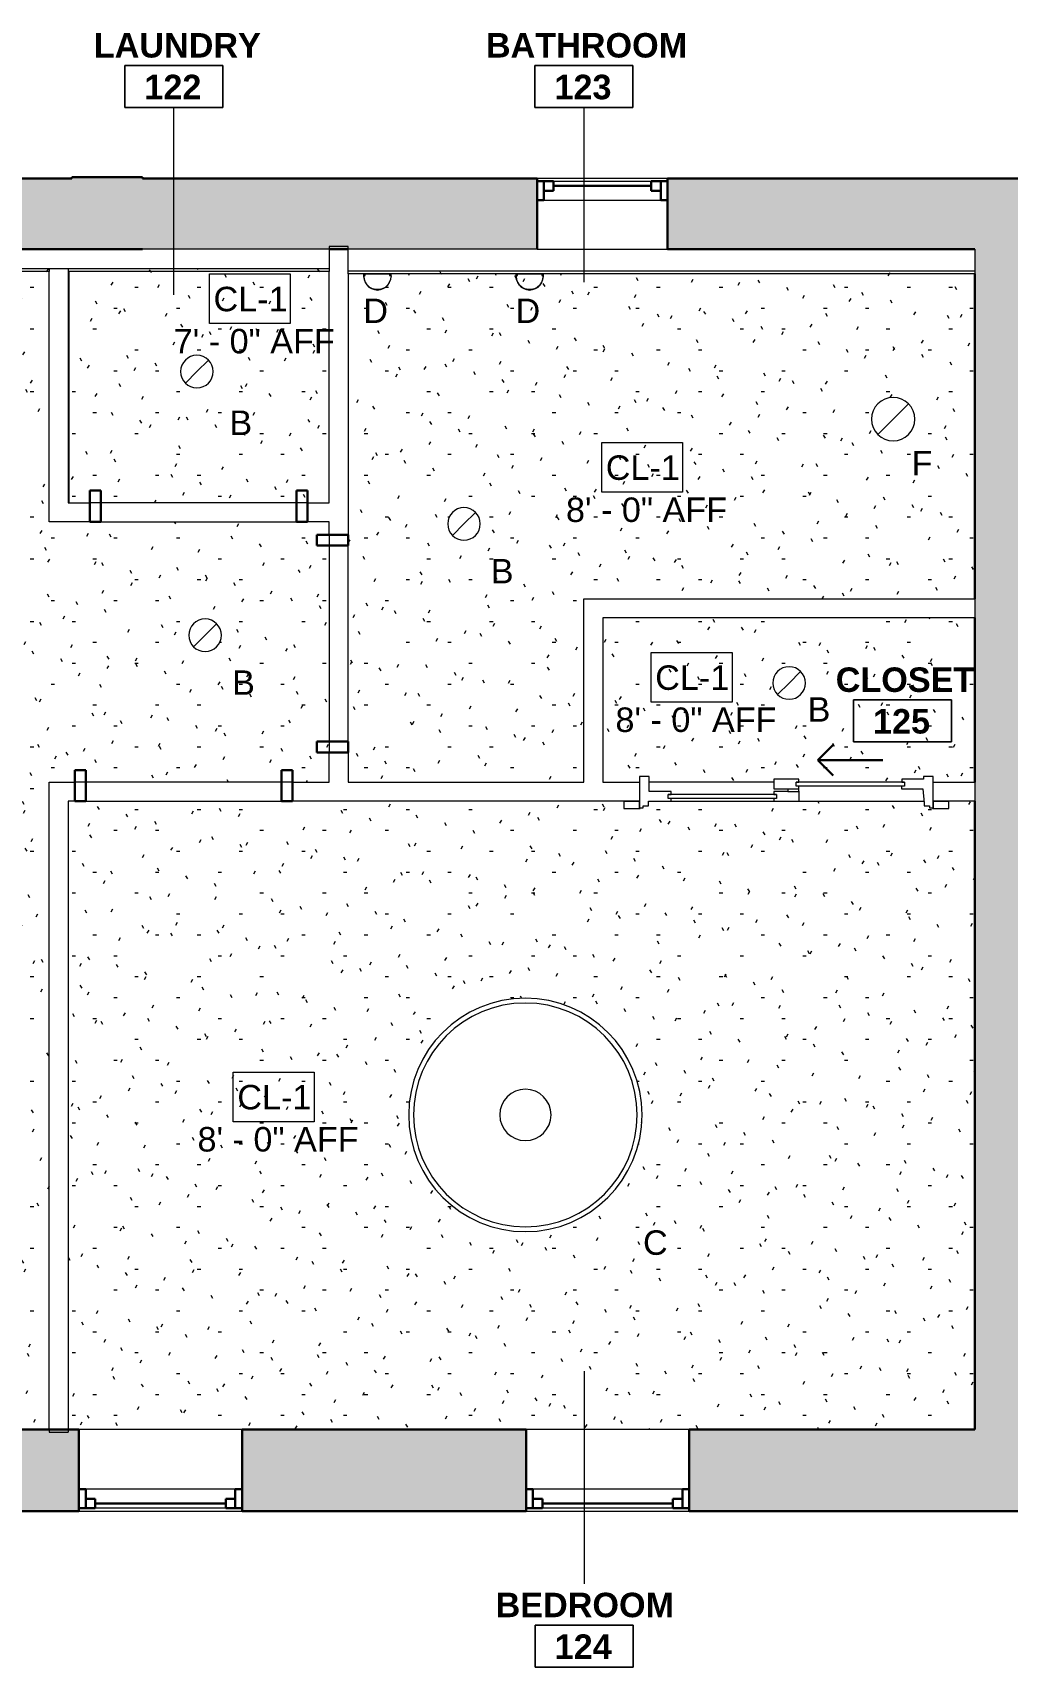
# Model space of a CAD drawing. Header units: inches. Extents: x -529 to 1063, y -2066 to -482.
# Drawn here: x 511.2 to 690.4, y -1958.6 to -1658.2 of the extents above; entities that cross this region are included whole.
import ezdxf

# ---------------------------------------------------------------- set-up
doc = ezdxf.new("R2010")
doc.units = ezdxf.units.IN
doc.header["$MEASUREMENT"] = 0
for name, color, linetype, lineweight in [('A-AREA-IDEN', 2, 'Continuous', 9), ('A-CLNG', 13, 'Continuous', 18), ('A-CLNG-IDEN', 151, 'Continuous', 9), ('A-CLNG-PATT', 13, 'Continuous', 18), ('A-DETL-GENF', 92, 'Continuous', 9), ('A-DOOR', 31, 'Continuous', 18), ('A-DOOR-FRAM', 31, 'Continuous', 30), ('A-DOOR-GLAZ', 31, 'Continuous', 9), ('A-DOOR-OPNG', 31, 'Continuous', 30), ('A-GLAZ', 151, 'Continuous', 18), ('A-WALL', 113, 'Continuous', 18), ('A-WALL-PATT', 111, 'Continuous', 18), ('E-LITE-EQPM', 33, 'Continuous', 9), ('E-LITE-EQPM-IDEN', 33, 'Continuous', 9), ('I-WALL', 2, 'Continuous', 18)]:
    doc.layers.add(name, color=color, linetype=linetype, lineweight=lineweight)
doc.styles.add('Arial', font='arial.ttf', dxfattribs={"height": 4.5})
doc.styles.add('Swis721 Lt BT', font='swissl.ttf', dxfattribs={"height": 4.5})
doc.styles.add('Swis721 Lt BT_B', font='', dxfattribs={"height": 4.5})
doc.styles.get('Swis721 Lt BT_B').set_extended_font_data('Swis721 Lt BT', bold=True)
pattern_1 = [(0, (0, 0), (15.36, 3.84), [0.634, -10.886, 0.634, -10.886, -61.44]), (0, (0, 0), (15.36, 3.84), [-23.04, 0.634, -22.406, 0.634, -10.886, -26.88]), (0, (0, 0), (15.36, 3.84), [-57.6, 0.634, -7.046, 0.634, -18.566]), (120, (5.76, 1.92), (-11.0055376, 11.38215), [0.634, -10.886, 0.634, -10.886, -61.44]), (120, (5.76, 1.92), (-11.0055376, 11.38215), [-23.04, 0.634, -22.406, 0.634, -10.886, -26.88]), (120, (5.76, 1.92), (-11.0055376, 11.38215), [-57.6, 0.634, -7.046, 0.634, -18.566]), (240, (7.68, 9.6), (-4.3544624, -15.22215), [0.634, -10.886, 0.634, -10.886, -61.44]), (240, (7.68, 9.6), (-4.3544624, -15.22215), [-23.04, 0.634, -22.406, 0.634, -10.886, -26.88]), (240, (7.68, 9.6), (-4.3544624, -15.22215), [-57.6, 0.634, -7.046, 0.634, -18.566])]

# ---------------------------------------------------------------- blocks, each defined once
blk = doc.blocks.new('Window-Double-Hung - 24_ x 5 1-5956687-1ST FLOOR - RCP')
at = {"layer": 'A-GLAZ', "color": 8, "lineweight": 30}
for p, q in [((-12, 6.5), (-12, -6.5)), ((12, -6.5), (12, 6.5)), ((-12, 6), (-9, 6)), ((-10.75, 6), (-10.75, 2.5)), ((-10.75, 4.25), (-9, 4.25)), ((-9, 6), (-9, 4.25)), ((-9, 5.125), (9, 5.125)), ((9, 6), (12, 6)), ((9, 6), (9, 4.25)), ((10.75, 4.25), (9, 4.25)), ((10.75, 6), (10.75, 2.5)), ((-12, 2.5), (-10.75, 2.5)), ((10.75, 2.5), (12, 2.5))]:
    blk.add_line(p, q, dxfattribs=at)
at = {"layer": 'A-GLAZ'}
for p, q in [((12, 6.5), (-12, 6.5)), ((-12, -6.5), (12, -6.5))]:
    blk.add_line(p, q, dxfattribs=at)
at = {"layer": 'A-GLAZ', "lineweight": 9}
for p, q in [((-9, 6), (9, 6)), ((-10.75, 2.5), (10.75, 2.5))]:
    blk.add_line(p, q, dxfattribs=at)
blk = doc.blocks.new('Window-Double-Hung - 30_ x 56_-5127126-1ST FLOOR - RCP')
at = {"layer": 'A-GLAZ', "color": 8, "lineweight": 30}
for p, q in [((-15, 7.5), (-15, -7.5)), ((-15, 7), (-12, 7)), ((-13.75, 7), (-13.75, 3.5)), ((-12, 7), (-12, 5.25)), ((-12, 6.125), (12, 6.125)), ((12, 7), (15, 7)), ((12, 7), (12, 5.25)), ((13.75, 7), (13.75, 3.5)), ((15, -7.5), (15, 7.5)), ((-15, 3.5), (-13.75, 3.5)), ((-13.75, 5.25), (-12, 5.25)), ((13.75, 5.25), (12, 5.25)), ((13.75, 3.5), (15, 3.5))]:
    blk.add_line(p, q, dxfattribs=at)
at = {"layer": 'A-GLAZ'}
for p, q in [((15, 7.5), (-15, 7.5)), ((-15, -7.5), (15, -7.5))]:
    blk.add_line(p, q, dxfattribs=at)
at = {"layer": 'A-GLAZ', "lineweight": 9}
for p, q in [((-12, 7), (12, 7)), ((-13.75, 3.5), (13.75, 3.5))]:
    blk.add_line(p, q, dxfattribs=at)
blk = doc.blocks.new('Single Flush - D1 3_ X 8_  - NOT FR-6102448-1ST FLOOR - RCP')
at = {"layer": 'A-DOOR-FRAM'}
for p, q in [((-20, -4), (-20, 1.75)), ((-20, 1.75), (-18, 1.75)), ((-18, -4), (-18, 1.75)), ((18.000004, -4), (18.000004, 1.75)), ((18.000004, 1.75), (20.000004, 1.75)), ((20.000004, -4), (20.000004, 1.75)), ((-20, -4), (-18, -4)), ((18.000004, -4), (20.000004, -4))]:
    blk.add_line(p, q, dxfattribs=at)
blk = doc.blocks.new('Single Flush - D1 3_ X 8_  - NOT FR-6102174-1ST FLOOR - RCP')
at = {"layer": 'A-DOOR-FRAM'}
for p, q in [((-20, 4), (-20, -1.75)), ((-20, 4), (-18, 4)), ((-18, 4), (-18, -1.75)), ((18.000004, 4), (18.000004, -1.75)), ((18.000004, 4), (20.000004, 4)), ((20.000004, 4), (20.000004, -1.75)), ((-20, -1.75), (-18, -1.75)), ((18.000004, -1.75), (20.000004, -1.75))]:
    blk.add_line(p, q, dxfattribs=at)
blk = doc.blocks.new('Downlight - Recessed Can - 6_ Incandescent - 277V-5290754-1ST FLOOR - RCP')
at = {"layer": 'E-LITE-EQPM'}
for q in [(-2.12, -2.12), (2.12, 2.12)]:
    blk.add_line((0, 0), q, dxfattribs=at)
for start, end in [(360, 180), (0, 180), (180, 360), (180, 360)]:
    blk.add_arc((0, 0), 3, start, end, dxfattribs=at)
blk = doc.blocks.new('Downlight - Recessed Can - 8_ Incandescent - 120V-6101284-1ST FLOOR - RCP')
at = {"layer": 'E-LITE-EQPM'}
for q in [(-2.83, -2.83), (2.83, 2.83)]:
    blk.add_line((0, 0), q, dxfattribs=at)
for start, end in [(360, 180), (0, 180), (180, 360), (180, 360)]:
    blk.add_arc((0, 0), 4, start, end, dxfattribs=at)
blk = doc.blocks.new('Lighting_Pendants_Fabbian-Illuminazione_Olympic-F45A03 - Olympic F45A03-5554246-1ST FLOOR - RCP')
at = {"layer": 'E-LITE-EQPM'}
for radius, start, end in [(21.46, 360, 180), (20.57, 0, 180), (4.72, 360, 180), (21.46, 180, 360), (20.57, 180, 0), (4.72, 180, 360)]:
    blk.add_arc((0, 0), radius, start, end, dxfattribs=at)
blk = doc.blocks.new('Door-Sliding-JELD-WEN-2_Panel-Stationary_Active-Wide_Stile-EpicVue - Not A Type - Load Type Catalog 4_6_-5760578-1ST FLOOR - RCP')
at = {"layer": 'A-DETL-GENF'}
for p, q in [((-26.86, 3.06), (-29.91, 3.06)), ((-29.91, 3.06), (-29.91, 1.8)), ((-26.86, 2.98), (-26.86, 3.06)), ((26.86, 3.06), (26.86, 2.98)), ((29.91, 3.06), (26.86, 3.06)), ((29.91, 1.8), (29.91, 3.06)), ((-29.91, 1.8), (-27, 1.8)), ((-27, 1.8), (-27, 2.98)), ((-27, 2.98), (-26.86, 2.98)), ((-26.34, 2.94), (-27, 2.94)), ((-27, 2.94), (-27, -2.8)), ((-26.34, 2.55), (-26.34, 2.94)), ((-25.34, 2.55), (-26.34, 2.55)), ((-25.34, 2.06), (-25.34, 2.55)), ((-25.11, -0.54), (-25.34, 2.06)), ((2.32, 1.74), (-2.37, 1.74)), ((-2.37, 1.74), (-2.37, -0.1)), ((1.78, 0.48), (1.78, 1.23)), ((1.78, 1.23), (2.32, 1.23)), ((2.31, 0.48), (1.78, 0.48)), ((2.31, -0.05), (2.31, 0.48)), ((2.32, 1.23), (2.32, 1.74)), ((21.2, 1.74), (21.2, 1.23)), ((25.33, 1.74), (21.2, 1.74)), ((21.2, 1.23), (21.75, 1.23)), ((21.75, 0.48), (21.21, 0.48)), ((21.21, 0.48), (21.21, -0.05)), ((21.75, 1.23), (21.75, 0.48)), ((26.34, 2.55), (25.33, 2.55)), ((25.33, 2.55), (25.33, 1.74)), ((27, 2.95), (26.34, 2.95)), ((26.34, 2.95), (26.34, 2.55)), ((26.86, 2.98), (27, 2.98)), ((27, 2.98), (27, 1.8)), ((27, -2.8), (27, 2.95)), ((27, 1.8), (29.91, 1.8)), ((-27, -2.8), (-25.25, -2.8)), ((-25.25, -2.8), (-25.25, -2.33)), ((-25.25, -2.33), (-21.22, -2.33)), ((-21.21, -0.54), (-25.11, -0.54)), ((-21.75, -1.8), (-21.75, -1.05)), ((-21.75, -1.05), (-21.21, -1.05)), ((-21.22, -1.8), (-21.75, -1.8)), ((-21.22, -2.33), (-21.22, -1.8)), ((-21.21, -1.05), (-21.21, -0.54)), ((-2.37, -0.1), (-2.32, -0.1)), ((-0.28, -0.05), (-2.32, -0.05)), ((-2.32, -0.05), (-2.32, -0.1)), ((-2.32, -0.1), (-2.32, -1.05)), ((-0.28, -0.54), (-2.32, -0.54)), ((-2.32, -1.05), (-1.78, -1.05)), ((-1.78, -1.8), (-2.31, -1.8)), ((-2.31, -1.8), (-2.31, -2.33)), ((-2.31, -2.33), (2.31, -2.33)), ((-1.78, -1.05), (-1.78, -1.8)), ((-0.28, -0.54), (-0.28, -0.05)), ((-0.28, -0.05), (2.31, -0.05)), ((2.31, -0.54), (-0.28, -0.54)), ((2.31, -2.33), (2.31, -0.54)), ((21.21, -0.05), (25.25, -0.05)), ((25.25, -0.05), (25.25, -2.8)), ((25.25, -2.8), (27, -2.8))]:
    blk.add_line(p, q, dxfattribs=at)
at = {"layer": 'A-DOOR-GLAZ'}
for p, q in [((1.78, 1.23), (21.75, 1.23)), ((1.78, 0.48), (21.75, 0.48)), ((-21.75, -1.05), (-1.78, -1.05)), ((-21.75, -1.8), (-1.78, -1.8))]:
    blk.add_line(p, q, dxfattribs=at)
at = {"layer": 'A-DOOR-OPNG'}
for p, q in [((-8.6, -2.99), (-5.77, -5.81)), ((-5.77, -5.81), (-17.77, -5.81)), ((-8.6, -8.64), (-5.77, -5.81))]:
    blk.add_line(p, q, dxfattribs=at)
blk = doc.blocks.new('spectrum-sconce_round - BATHROOM 5_W x 4_D x 9_25_H 2-V7-1ST FLOOR - RCP')
at = {"layer": 'E-LITE-EQPM'}
for p, q in [((-4.07, 3.16), (-4.06, 3.16)), ((-4.07, 3.03), (-4.07, 3.16)), ((-4.07, 3.16), (-4.07, 3.03)), ((-4.07, 3.14), (-4.06, 3.14)), ((-4.07, 3.05), (-4.07, 3.14)), ((-4.07, 3.14), (-4.07, 3.05)), ((-4.07, 3.03), (-4.07, 2.66)), ((-4.06, 3.03), (-4.07, 3.03)), ((-4.06, 3.16), (-4.06, 3.03)), ((-4.06, 3.03), (-4.06, 2.72)), ((-4.03, 3.03), (-4.03, 3.16)), ((-4.03, 2.72), (-4.03, 3.03)), ((0.91, 3.16), (0.91, 3.03)), ((0.91, 3.03), (0.91, 2.72)), ((0.94, 3.03), (0.94, 3.16)), ((0.94, 3.16), (0.96, 3.16)), ((0.94, 3.14), (0.96, 3.14)), ((0.94, 2.72), (0.94, 3.03)), ((0.96, 3.03), (0.94, 3.03)), ((0.96, 3.03), (0.96, 3.16)), ((0.96, 3.16), (0.96, 3.03)), ((0.96, 3.05), (0.96, 3.14)), ((0.96, 3.14), (0.96, 3.05)), ((0.96, 2.66), (0.96, 3.03)), ((-7.43, 2.93), (-7.26, 2.85)), ((-4.06, 2.72), (-4.03, 2.72)), ((-4.06, 2.66), (-4.06, 2.72)), ((-4.06, 2.7), (-4.03, 2.7)), ((-3.81, 2.67), (-4.06, 2.67)), ((-4.06, 2.66), (-4.06, 2.67)), ((-4.03, 3), (-3.86, 3)), ((-3.86, 2.81), (-4.03, 2.81)), ((-3.86, 2.8), (-4.03, 2.8)), ((-3.81, 2.67), (-3.68, 2.67)), ((-3.68, 2.67), (-3.81, 2.67)), ((-3.81, 2.66), (-3.81, 2.67)), ((-3.68, 2.67), (-3.68, 2.66)), ((-3.68, 2.67), (-3.07, 2.67)), ((-3.07, 2.67), (-3.68, 2.67)), ((-0.05, 2.67), (-3.07, 2.67)), ((-0.05, 2.67), (0.57, 2.67)), ((0.57, 2.67), (-0.05, 2.67)), ((0.57, 2.66), (0.57, 2.67)), ((0.57, 2.67), (0.69, 2.67)), ((0.69, 2.67), (0.57, 2.67)), ((0.94, 2.67), (0.69, 2.67)), ((0.69, 2.66), (0.69, 2.67)), ((0.75, 3), (0.91, 3)), ((0.91, 2.81), (0.75, 2.81)), ((0.91, 2.8), (0.75, 2.8)), ((0.91, 2.72), (0.94, 2.72)), ((0.91, 2.7), (0.94, 2.7)), ((0.94, 2.72), (0.94, 2.66)), ((0.94, 2.66), (0.94, 2.67))]:
    blk.add_line(p, q, dxfattribs=at)
at = {"layer": 'E-LITE-EQPM', "flags": 128}
for points in [[(-1.56, 5.66), (-2.11, 5.59), (-2.64, 5.41), (-3.12, 5.11), (-3.51, 4.72), (-3.81, 4.24), (-4, 3.71), (-4.06, 3.16)], [(-4.03, 3.16), (-3.95, 3.75), (-3.74, 4.3), (-3.41, 4.79), (-2.96, 5.19), (-2.43, 5.46), (-1.86, 5.61), (-1.26, 5.61), (-0.68, 5.46), (-0.16, 5.19), (0.29, 4.79), (0.63, 4.3), (0.84, 3.75), (0.91, 3.16)], [(-3.95, 3.73), (-3.74, 4.29), (-3.41, 4.78), (-2.96, 5.17), (-2.43, 5.45), (-1.86, 5.59), (-1.26, 5.59), (-0.68, 5.45), (-0.16, 5.17), (0.29, 4.78), (0.63, 4.29), (0.84, 3.73)], [(0.94, 3.16), (0.88, 3.71), (0.69, 4.24), (0.4, 4.72), (0, 5.11), (-0.47, 5.41), (-1, 5.59), (-1.56, 5.66)]]:
    blk.add_lwpolyline(points, dxfattribs=at)
at = {"layer": 'E-LITE-EQPM'}
for centre, start, end in [((-3.87, 2.91), 276.1329, 83.8671), ((-3.87, 2.91), 69.8893, 83.8671), ((-3.87, 2.89), 276.1329, 13.9779), ((-3.87, 2.89), 276.1329, 290.1107), ((-3.87, 2.91), 346.0221, 41.9336), ((-3.87, 2.89), 346.0221, 13.9779), ((0.76, 2.91), 96.1329, 263.8671), ((0.76, 2.91), 166.0221, 207.9557), ((0.76, 2.89), 166.0221, 207.9557), ((0.76, 2.89), 166.0221, 263.8671), ((0.76, 2.91), 124.0886, 152.0443)]:
    blk.add_arc(centre, 0.0943, start, end, dxfattribs=at)
blk = doc.blocks.new('spectrum-sconce_round - BATHROOM 5_W x 4_D x 9_25_H 2-6101474-1ST FLOOR - RCP')
at = {"layer": 'E-LITE-EQPM'}
for p, q in [((-4.07, 3.16), (-4.06, 3.16)), ((-4.07, 3.03), (-4.07, 3.16)), ((-4.07, 3.16), (-4.07, 3.03)), ((-4.07, 3.14), (-4.06, 3.14)), ((-4.07, 3.05), (-4.07, 3.14)), ((-4.07, 3.14), (-4.07, 3.05)), ((-4.07, 3.03), (-4.07, 2.66)), ((-4.06, 3.03), (-4.07, 3.03)), ((-4.06, 3.16), (-4.06, 3.03)), ((-4.06, 3.03), (-4.06, 2.72)), ((-4.03, 3.03), (-4.03, 3.16)), ((-4.03, 2.72), (-4.03, 3.03)), ((0.91, 3.16), (0.91, 3.03)), ((0.91, 3.03), (0.91, 2.72)), ((0.94, 3.03), (0.94, 3.16)), ((0.94, 3.16), (0.96, 3.16)), ((0.94, 3.14), (0.96, 3.14)), ((0.94, 2.72), (0.94, 3.03)), ((0.96, 3.03), (0.94, 3.03)), ((0.96, 3.03), (0.96, 3.16)), ((0.96, 3.16), (0.96, 3.03)), ((0.96, 3.05), (0.96, 3.14)), ((0.96, 3.14), (0.96, 3.05)), ((0.96, 2.66), (0.96, 3.03)), ((-7.43, 2.93), (-7.26, 2.85)), ((-4.06, 2.72), (-4.03, 2.72)), ((-4.06, 2.66), (-4.06, 2.72)), ((-4.06, 2.7), (-4.03, 2.7)), ((-3.81, 2.67), (-4.06, 2.67)), ((-4.06, 2.66), (-4.06, 2.67)), ((-4.03, 3), (-3.86, 3)), ((-3.86, 2.81), (-4.03, 2.81)), ((-3.86, 2.8), (-4.03, 2.8)), ((-3.81, 2.67), (-3.68, 2.67)), ((-3.68, 2.67), (-3.81, 2.67)), ((-3.81, 2.66), (-3.81, 2.67)), ((-3.68, 2.67), (-3.68, 2.66)), ((-3.68, 2.67), (-3.07, 2.67)), ((-3.07, 2.67), (-3.68, 2.67)), ((-0.05, 2.67), (-3.07, 2.67)), ((-0.05, 2.67), (0.57, 2.67)), ((0.57, 2.67), (-0.05, 2.67)), ((0.57, 2.66), (0.57, 2.67)), ((0.57, 2.67), (0.69, 2.67)), ((0.69, 2.67), (0.57, 2.67)), ((0.94, 2.67), (0.69, 2.67)), ((0.69, 2.66), (0.69, 2.67)), ((0.75, 3), (0.91, 3)), ((0.91, 2.81), (0.75, 2.81)), ((0.91, 2.8), (0.75, 2.8)), ((0.91, 2.72), (0.94, 2.72)), ((0.91, 2.7), (0.94, 2.7)), ((0.94, 2.72), (0.94, 2.66)), ((0.94, 2.66), (0.94, 2.67)), ((4.59, 2.85), (4.76, 2.93))]:
    blk.add_line(p, q, dxfattribs=at)
at = {"layer": 'E-LITE-EQPM', "flags": 128}
for points in [[(-1.56, 5.66), (-2.11, 5.59), (-2.64, 5.41), (-3.12, 5.11), (-3.51, 4.72), (-3.81, 4.24), (-4, 3.71), (-4.06, 3.16)], [(-4.03, 3.16), (-3.95, 3.75), (-3.74, 4.3), (-3.41, 4.79), (-2.96, 5.19), (-2.43, 5.46), (-1.86, 5.61), (-1.26, 5.61), (-0.68, 5.46), (-0.16, 5.19), (0.29, 4.79), (0.63, 4.3), (0.84, 3.75), (0.91, 3.16)], [(-3.95, 3.73), (-3.74, 4.29), (-3.41, 4.78), (-2.96, 5.17), (-2.43, 5.45), (-1.86, 5.59), (-1.26, 5.59), (-0.68, 5.45), (-0.16, 5.17), (0.29, 4.78), (0.63, 4.29), (0.84, 3.73)], [(0.94, 3.16), (0.88, 3.71), (0.69, 4.24), (0.4, 4.72), (0, 5.11), (-0.47, 5.41), (-1, 5.59), (-1.56, 5.66)]]:
    blk.add_lwpolyline(points, dxfattribs=at)
at = {"layer": 'E-LITE-EQPM'}
for centre, start, end in [((-3.87, 2.91), 276.1329, 83.8671), ((-3.87, 2.91), 69.8893, 83.8671), ((-3.87, 2.89), 276.1329, 13.9779), ((-3.87, 2.89), 276.1329, 290.1107), ((-3.87, 2.91), 346.0221, 41.9336), ((-3.87, 2.89), 346.0221, 13.9779), ((0.76, 2.91), 96.1329, 263.8671), ((0.76, 2.91), 166.0221, 207.9557), ((0.76, 2.89), 166.0221, 207.9557), ((0.76, 2.89), 166.0221, 263.8671), ((0.76, 2.91), 124.0886, 152.0443)]:
    blk.add_arc(centre, 0.0943, start, end, dxfattribs=at)
blk = doc.blocks.new('Room Tag - Room Name and Number-3379422-1ST FLOOR - RCP')
at = {"layer": 'A-AREA-IDEN'}
for p, q in [((-0.1881, -0.1636), (-0.1881, -0.0018)), ((-0.1881, -0.0018), (0.1869, -0.0018)), ((0.1869, -0.0018), (-0.1881, -0.0018)), ((-0.1881, -0.0018), (-0.1881, -0.1636)), ((0.1869, -0.0018), (0.1869, -0.1636)), ((0.1869, -0.1636), (0.1869, -0.0018)), ((0.1869, -0.1636), (-0.1881, -0.1636)), ((-0.1881, -0.1636), (0.1869, -0.1636))]:
    blk.add_line(p, q, dxfattribs=at)

msp = doc.modelspace()

# ---------------------------------------------------------------- hatches: boundary and pattern name
at = {"layer": 'A-CLNG-PATT'}
h = msp.add_hatch(dxfattribs=at)
h.set_pattern_fill('FP_1', color=256, style=0, pattern_type=2)
h.set_pattern_definition(pattern_1)
h.paths.add_polyline_path([(514.2, -1914.91), (514.2, -1795.96), (565.7, -1795.96), (565.7, -1748.09), (514.2, -1748.09), (514.2, -1702.09), (423.08, -1702.09), (423.08, -1729.05), (391.32, -1729.05), (391.31, -1728.09), (387.82, -1728.09), (387.82, -1697.97), (351.7, -1697.97), (351.7, -1914.02), (351.82, -1914.02), (351.82, -1914.91), (503.2, -1914.91)], flags=0)
h.paths.add_polyline_path([(372.57, -1891.48), (371.8, -1891.38), (371.07, -1891.08), (370.45, -1890.6), (369.97, -1889.98), (369.68, -1889.26), (369.57, -1888.48), (369.68, -1887.71), (369.97, -1886.98), (370.45, -1886.36), (371.07, -1885.88), (371.8, -1885.59), (372.57, -1885.48), (373.35, -1885.59), (374.07, -1885.88), (374.69, -1886.36), (375.17, -1886.98), (375.47, -1887.71), (375.57, -1888.48), (375.47, -1889.26), (375.17, -1889.98), (374.69, -1890.6), (374.07, -1891.08), (373.35, -1891.38)], flags=0)
h.paths.add_polyline_path([(477.57, -1891.48), (476.8, -1891.38), (476.07, -1891.08), (475.45, -1890.6), (474.97, -1889.98), (474.68, -1889.26), (474.57, -1888.48), (474.68, -1887.71), (474.97, -1886.98), (475.45, -1886.36), (476.07, -1885.88), (476.8, -1885.59), (477.57, -1885.48), (478.35, -1885.59), (479.07, -1885.88), (479.69, -1886.36), (480.17, -1886.98), (480.47, -1887.71), (480.57, -1888.48), (480.47, -1889.26), (480.17, -1889.98), (479.69, -1890.6), (479.07, -1891.08), (478.35, -1891.38)], flags=0)
h.paths.add_polyline_path([(429.65, -1887.52), (429.65, -1874.49), (428.43, -1874.3), (427.18, -1873.66), (426.81, -1873.29), (417.57, -1882.52), (417.32, -1882.27), (426.56, -1873.04), (426.18, -1872.67), (425.55, -1871.41), (425.35, -1870.2), (412.32, -1870.2), (412.32, -1869.85), (425.35, -1869.85), (425.55, -1868.63), (426.18, -1867.38), (426.56, -1867.01), (417.32, -1857.77), (417.57, -1857.52), (426.81, -1866.76), (427.18, -1866.38), (428.43, -1865.74), (429.65, -1865.55), (429.65, -1852.52), (430, -1852.52), (430, -1865.55), (431.21, -1865.74), (432.47, -1866.38), (432.84, -1866.76), (442.07, -1857.52), (442.32, -1857.77), (433.09, -1867.01), (433.46, -1867.38), (434.1, -1868.63), (434.29, -1869.85), (447.32, -1869.85), (447.32, -1870.2), (434.29, -1870.2), (434.1, -1871.41), (433.46, -1872.67), (433.09, -1873.04), (442.32, -1882.27), (442.07, -1882.52), (432.84, -1873.29), (432.47, -1873.66), (431.21, -1874.3), (430, -1874.49), (430, -1887.52)], flags=0)
h.paths.add_polyline_path([(431.55, -1872.4), (431.55, -1872.4), (431.53, -1872.37)], flags=0)
h.paths.add_polyline_path([(428.27, -1867.89), (428.27, -1867.89), (428.18, -1867.76)], flags=0)
h.paths.add_polyline_path([(372.57, -1827.45), (371.8, -1827.34), (371.07, -1827.04), (370.45, -1826.57), (369.97, -1825.95), (369.68, -1825.22), (369.57, -1824.45), (369.68, -1823.67), (369.97, -1822.95), (370.45, -1822.33), (371.07, -1821.85), (371.8, -1821.55), (372.57, -1821.45), (373.35, -1821.55), (374.07, -1821.85), (374.69, -1822.33), (375.17, -1822.95), (375.47, -1823.67), (375.57, -1824.45), (375.47, -1825.22), (375.17, -1825.95), (374.69, -1826.57), (374.07, -1827.04), (373.35, -1827.34)], flags=0)
h.paths.add_polyline_path([(477.57, -1827.45), (476.8, -1827.34), (476.07, -1827.04), (475.45, -1826.57), (474.97, -1825.95), (474.68, -1825.22), (474.57, -1824.45), (474.68, -1823.67), (474.97, -1822.95), (475.45, -1822.33), (476.07, -1821.85), (476.8, -1821.55), (477.57, -1821.45), (478.35, -1821.55), (479.07, -1821.85), (479.69, -1822.33), (480.17, -1822.95), (480.47, -1823.67), (480.57, -1824.45), (480.47, -1825.22), (480.17, -1825.95), (479.69, -1826.57), (479.07, -1827.04), (478.35, -1827.34)], flags=0)
h.paths.add_polyline_path([(431.93, -1787.73), (431.82, -1787.72), (429.53, -1783.79), (431.82, -1779.86), (436.34, -1779.86), (438.63, -1783.79), (436.34, -1787.73), (433.27, -1787.73)], flags=0)
h.paths.add_polyline_path([(458.75, -1787.42), (456.16, -1787.42), (453.87, -1783.48), (456.16, -1779.55), (460.68, -1779.55), (462.97, -1783.48), (460.68, -1787.42), (460.16, -1787.42)], flags=0)
h.paths.add_polyline_path([(408.35, -1787.09), (403.94, -1787.09), (401.65, -1783.16), (403.94, -1779.23), (408.46, -1779.23), (410.75, -1783.16), (408.46, -1787.09), (408.43, -1787.09)], flags=0)
h.paths.add_polyline_path([(542.88, -1771.94), (542.1, -1771.84), (541.38, -1771.54), (540.76, -1771.06), (540.28, -1770.44), (539.98, -1769.71), (539.88, -1768.94), (539.98, -1768.16), (540.28, -1767.44), (540.76, -1766.82), (541.38, -1766.34), (542.1, -1766.04), (542.88, -1765.94), (543.66, -1766.04), (544.38, -1766.34), (545, -1766.82), (545.48, -1767.44), (545.78, -1768.16), (545.88, -1768.94), (545.78, -1769.71), (545.48, -1770.44), (545, -1771.06), (544.38, -1771.54), (543.66, -1771.84)], flags=0)
h.paths.add_polyline_path([(416.44, -1745.83), (415.43, -1745.6), (414.62, -1744.96), (414.17, -1744.03), (414.17, -1742.99), (414.62, -1742.06), (415.43, -1741.42), (416.44, -1741.19), (417.45, -1741.42), (418.26, -1742.06), (418.7, -1742.99), (418.69, -1744.06), (418.26, -1744.96), (417.45, -1745.6), (416.83, -1745.74)], flags=0)
h.paths.add_polyline_path([(452.44, -1745.83), (451.43, -1745.6), (450.62, -1744.96), (450.17, -1744.03), (450.18, -1742.98), (450.62, -1742.06), (451.43, -1741.42), (452.44, -1741.19), (453.45, -1741.42), (454.26, -1742.07), (454.7, -1742.99), (454.7, -1744.04), (454.25, -1744.96), (453.45, -1745.6), (452.52, -1745.81)], flags=0)
h.paths.add_polyline_path([(488.44, -1745.83), (487.43, -1745.6), (486.62, -1744.95), (486.17, -1744.03), (486.18, -1742.97), (486.63, -1742.06), (487.43, -1741.42), (488.44, -1741.19), (489.45, -1741.42), (490.26, -1742.06), (490.7, -1743.04), (490.7, -1744.03), (490.26, -1744.96), (489.45, -1745.6), (488.57, -1745.8)], flags=0)
h.paths.add_polyline_path([(372.57, -1727.48), (371.8, -1727.38), (371.07, -1727.08), (370.45, -1726.6), (369.97, -1725.98), (369.68, -1725.26), (369.57, -1724.48), (369.68, -1723.71), (369.97, -1722.98), (370.45, -1722.36), (371.07, -1721.88), (371.8, -1721.59), (372.57, -1721.48), (373.35, -1721.59), (374.07, -1721.88), (374.69, -1722.36), (375.17, -1722.98), (375.47, -1723.71), (375.57, -1724.48), (375.47, -1725.26), (375.17, -1725.98), (374.69, -1726.6), (374.07, -1727.08), (373.35, -1727.38)], flags=0)
h.paths.add_polyline_path([(401.17, -1705.05), (422.33, -1705.05), (422.33, -1702.09), (392.07, -1702.09), (392.07, -1705.05), (401.04, -1705.05)], flags=0)
h = msp.add_hatch(dxfattribs=at)
h.set_pattern_fill('FP_3', color=256, style=0, pattern_type=2)
h.set_pattern_definition(pattern_1)
h.paths.add_polyline_path([(521.7, -1744.59), (565.7, -1744.59), (565.7, -1702.09), (517.88, -1702.09), (517.88, -1744.59)], flags=0)
h.paths.add_polyline_path([(541.38, -1723.46), (540.6, -1723.36), (539.88, -1723.06), (539.26, -1722.58), (538.78, -1721.96), (538.48, -1721.24), (538.38, -1720.46), (538.48, -1719.69), (538.78, -1718.96), (539.26, -1718.34), (539.88, -1717.86), (540.6, -1717.56), (541.38, -1717.46), (542.16, -1717.56), (542.88, -1717.86), (543.5, -1718.34), (543.98, -1718.96), (544.28, -1719.69), (544.38, -1720.46), (544.28, -1721.24), (543.98, -1721.96), (543.5, -1722.58), (542.88, -1723.06), (542.16, -1723.36)], flags=0)
h = msp.add_hatch(dxfattribs=at)
h.set_pattern_fill('FP_1', color=256, style=0, pattern_type=2)
h.set_pattern_definition(pattern_1)
h.paths.add_polyline_path([(612.54, -1795.96), (612.54, -1762.26), (684.44, -1762.26), (684.44, -1702.47), (605.09, -1702.47), (605.07, -1702.97), (605, -1703.56), (604.79, -1704.12), (604.46, -1704.59), (604.1, -1704.94), (603.66, -1705.22), (603.13, -1705.41), (602.52, -1705.46), (601.96, -1705.39), (601.46, -1705.21), (601, -1704.91), (600.61, -1704.51), (600.31, -1704.03), (600.13, -1703.51), (600.06, -1702.8), (600.06, -1702.47), (577.09, -1702.47), (577.07, -1702.97), (577, -1703.56), (576.79, -1704.12), (576.46, -1704.59), (576.1, -1704.94), (575.66, -1705.22), (575.13, -1705.41), (574.52, -1705.46), (573.96, -1705.39), (573.46, -1705.21), (573, -1704.91), (572.61, -1704.51), (572.31, -1704.03), (572.13, -1703.51), (572.06, -1702.8), (572.06, -1702.47), (569.2, -1702.47), (569.2, -1795.96)], flags=0)
h.paths.add_polyline_path([(590.5, -1751.46), (589.72, -1751.36), (589, -1751.06), (588.38, -1750.58), (587.9, -1749.96), (587.6, -1749.24), (587.5, -1748.46), (587.6, -1747.69), (587.9, -1746.96), (588.38, -1746.34), (589, -1745.86), (589.72, -1745.56), (590.5, -1745.46), (591.28, -1745.56), (592, -1745.86), (592.62, -1746.34), (593.1, -1746.96), (593.4, -1747.69), (593.5, -1748.46), (593.4, -1749.24), (593.1, -1749.96), (592.62, -1750.58), (592, -1751.06), (591.28, -1751.36)], flags=0)
h.paths.add_polyline_path([(669.44, -1733.21), (668.4, -1733.08), (667.44, -1732.68), (666.61, -1732.04), (665.97, -1731.21), (665.57, -1730.25), (665.44, -1729.21), (665.57, -1728.18), (665.97, -1727.21), (666.61, -1726.38), (667.44, -1725.75), (668.4, -1725.35), (669.44, -1725.21), (670.47, -1725.35), (671.44, -1725.75), (672.27, -1726.38), (672.9, -1727.21), (673.3, -1728.18), (673.44, -1729.21), (673.3, -1730.25), (672.9, -1731.21), (672.27, -1732.04), (671.44, -1732.68), (670.47, -1733.08)], flags=0)
h.paths.add_polyline_path([(574.57, -1705.4), (574.92, -1705.39), (575.53, -1705.22), (575.98, -1704.99), (576.46, -1704.53), (576.78, -1704.04), (576.97, -1703.51), (577.04, -1702.81), (576.83, -1702.79), (576.79, -1702.68), (576.85, -1702.61), (576.97, -1702.61), (577.04, -1702.61), (577.04, -1702.52), (577.07, -1702.52), (577.07, -1702.48), (572.07, -1702.48), (572.07, -1702.52), (572.1, -1702.53), (572.1, -1702.61), (572.31, -1702.63), (572.33, -1702.64), (572.35, -1702.74), (572.27, -1702.81), (572.1, -1702.83), (572.11, -1702.97), (572.18, -1703.56), (572.4, -1704.12), (572.74, -1704.61), (573.2, -1705), (573.76, -1705.28), (574.28, -1705.4)], flags=0)
h.paths.add_polyline_path([(602.57, -1705.4), (602.92, -1705.39), (603.53, -1705.22), (603.98, -1704.99), (604.46, -1704.53), (604.78, -1704.04), (604.97, -1703.51), (605.04, -1702.81), (604.83, -1702.79), (604.79, -1702.68), (604.85, -1702.61), (604.97, -1702.61), (605.04, -1702.61), (605.04, -1702.52), (605.07, -1702.52), (605.07, -1702.48), (600.07, -1702.48), (600.07, -1702.52), (600.1, -1702.53), (600.1, -1702.61), (600.31, -1702.63), (600.33, -1702.64), (600.35, -1702.74), (600.27, -1702.81), (600.1, -1702.83), (600.11, -1702.97), (600.18, -1703.56), (600.4, -1704.12), (600.74, -1704.61), (601.2, -1705), (601.76, -1705.28), (602.28, -1705.4)], flags=0)
h = msp.add_hatch(dxfattribs=at)
h.set_pattern_fill('FP_1', color=256, style=0, pattern_type=2)
h.set_pattern_definition(pattern_1)
h.paths.add_polyline_path([(678.74, -1795.96), (684.44, -1795.96), (684.44, -1765.76), (616.04, -1765.76), (616.04, -1795.96), (622.79, -1795.96), (622.79, -1794.91), (624.54, -1794.91), (624.54, -1795.96), (647.48, -1795.96), (647.48, -1795.38), (652.1, -1795.38), (652.1, -1795.91), (671.02, -1795.91), (671.02, -1795.38), (675.04, -1795.38), (675.04, -1794.91), (676.79, -1794.91), (676.79, -1795.96)], flags=0)
h.paths.add_polyline_path([(650.29, -1780.71), (649.52, -1780.61), (648.79, -1780.31), (648.17, -1779.83), (647.69, -1779.21), (647.39, -1778.49), (647.29, -1777.71), (647.39, -1776.94), (647.69, -1776.21), (648.17, -1775.59), (648.79, -1775.11), (649.52, -1774.81), (650.29, -1774.71), (651.07, -1774.81), (651.79, -1775.11), (652.41, -1775.59), (652.89, -1776.21), (653.19, -1776.94), (653.29, -1777.71), (653.19, -1778.49), (652.89, -1779.21), (652.41, -1779.83), (651.79, -1780.31), (651.07, -1780.61)], flags=0)
h = msp.add_hatch(dxfattribs=at)
h.set_pattern_fill('FP_1', color=256, style=0, pattern_type=2)
h.set_pattern_definition(pattern_1)
h.paths.add_polyline_path([(684.44, -1914.91), (684.44, -1799.46), (676.79, -1799.46), (676.79, -1799.51), (679.7, -1799.51), (679.7, -1800.77), (676.65, -1800.77), (676.65, -1800.69), (676.79, -1800.69), (676.79, -1800.66), (676.13, -1800.66), (676.13, -1800.26), (675.13, -1800.26), (675.12, -1799.66), (675.1, -1799.46), (624.46, -1799.46), (624.46, -1800.26), (623.46, -1800.26), (623.46, -1800.66), (622.79, -1800.66), (622.79, -1800.69), (622.93, -1800.69), (622.93, -1800.77), (619.89, -1800.77), (619.89, -1799.51), (622.79, -1799.51), (622.79, -1799.46), (517.7, -1799.46), (517.7, -1914.91), (670.21, -1914.91)], flags=0)
h.paths.add_polyline_path([(601.79, -1878.49), (601.77, -1878.49), (600.19, -1878.49), (596.92, -1877.98), (593.84, -1877.01), (590.99, -1875.63), (588.36, -1873.83), (586.03, -1871.65), (584.04, -1869.15), (582.45, -1866.38), (581.28, -1863.4), (580.57, -1860.28), (580.34, -1857.1), (580.58, -1853.9), (581.29, -1850.77), (582.51, -1847.69), (584.11, -1844.95), (586.14, -1842.43), (588.45, -1840.3), (591.09, -1838.5), (594, -1837.11), (597.04, -1836.17), (600.25, -1835.7), (603.4, -1835.7), (606.67, -1836.21), (609.75, -1837.18), (612.6, -1838.56), (615.22, -1840.37), (617.55, -1842.54), (619.54, -1845.04), (621.13, -1847.81), (622.3, -1850.79), (623.02, -1854.03), (623.25, -1857.1), (623.01, -1860.29), (622.3, -1863.42), (621.07, -1866.5), (619.47, -1869.24), (617.48, -1871.73), (615.1, -1873.92), (612.49, -1875.69), (609.59, -1877.08), (606.54, -1878.02), (603.33, -1878.49), (601.81, -1878.49)], flags=0)
at = {"layer": 'A-WALL-PATT', "lineweight": 9}
h = msp.add_hatch(color=7, dxfattribs=at)
h.paths.add_polyline_path([(503.82, -1697.97), (518.38, -1697.97), (518.38, -1684.97), (503.82, -1684.97), (503.82, -1697.47)], flags=0)
h.paths.add_polyline_path([(469.82, -1697.97), (469.82, -1684.97), (339.7, -1684.97), (339.7, -1697.97), (447.26, -1697.97)], flags=0)
for points in [[(531.18, -1697.97), (531.38, -1697.97), (531.38, -1684.72), (518.38, -1684.72), (518.38, -1697.97)], [(696.44, -1914.91), (696.44, -1697.97), (684.44, -1697.97), (684.44, -1914.91)]]:
    msp.add_hatch(color=7, dxfattribs=at).paths.add_polyline_path(points, flags=0)
h = msp.add_hatch(color=7, dxfattribs=at)
h.paths.add_polyline_path([(699.02, -1697.97), (721.31, -1697.97), (721.31, -1684.97), (627.94, -1684.97), (627.94, -1697.97), (696.44, -1697.97)], flags=0)
h.paths.add_polyline_path([(778.27, -1697.97), (778.27, -1684.97), (745.31, -1684.97), (745.31, -1697.97)], flags=0)
h.paths.add_polyline_path([(587.12, -1697.97), (603.94, -1697.97), (603.94, -1684.97), (531.38, -1684.97), (531.38, -1697.97), (580.13, -1697.97)], flags=0)
h = msp.add_hatch(dxfattribs=at)
h.set_pattern_fill('FP_1', color=256, style=0, pattern_type=2)
h.set_pattern_definition(pattern_1)
h.paths.add_polyline_path([(514.2, -1702.09), (514.2, -1701.59), (391.32, -1701.59), (391.32, -1702.09), (503.2, -1702.09)], flags=0)
h.paths.add_polyline_path([(565.7, -1702.09), (565.7, -1701.59), (517.7, -1701.59), (517.7, -1702.09), (559.15, -1702.09)], flags=0)
h = msp.add_hatch(dxfattribs=at)
h.set_pattern_fill('FP_1', color=256, style=0, pattern_type=2)
h.set_pattern_definition(pattern_1)
h.paths.add_polyline_path([(684.44, -1702.47), (684.44, -1701.97), (569.2, -1701.97), (569.2, -1702.47), (671.04, -1702.47)], flags=0)
h = msp.add_hatch(color=7, dxfattribs=at)
h.paths.add_polyline_path([(998.98, -1929.91), (998.98, -1914.91), (996.73, -1914.91), (996.73, -1929.91)], flags=0)
h.paths.add_polyline_path([(950.78, -1929.91), (956.73, -1929.91), (956.73, -1914.91), (929.72, -1914.91), (929.72, -1929.91)], flags=0)
h.paths.add_polyline_path([(894.83, -1929.91), (903.72, -1929.91), (903.72, -1914.91), (875.09, -1914.91), (875.09, -1929.91)], flags=0)
h.paths.add_polyline_path([(807.14, -1929.91), (849.09, -1929.91), (849.09, -1914.91), (807.14, -1914.91)], flags=0)
h.paths.add_polyline_path([(781.14, -1929.91), (781.14, -1914.91), (741.85, -1914.91), (741.85, -1929.91)], flags=0)
h.paths.add_polyline_path([(715.85, -1929.91), (715.85, -1914.91), (631.94, -1914.91), (631.94, -1929.91)], flags=0)
h.paths.add_polyline_path([(601.94, -1929.91), (601.94, -1914.91), (549.69, -1914.91), (549.69, -1929.91)], flags=0)
h.paths.add_polyline_path([(503.2, -1929.91), (519.69, -1929.91), (519.69, -1914.91), (478.37, -1914.91), (478.37, -1929.91)], flags=0)
h.paths.add_polyline_path([(407.08, -1929.91), (448.37, -1929.91), (448.37, -1914.91), (407.08, -1914.91)], flags=0)
h.paths.add_polyline_path([(377.08, -1929.91), (377.08, -1914.91), (335.08, -1914.91), (335.08, -1929.91)], flags=0)

# ---------------------------------------------------------------- linework, layer by layer
at = {"layer": 'A-AREA-IDEN'}
for p, q in [((537.13, -1706.38), (537.16, -1671.95)), ((612.59, -1704.01), (612.6, -1671.95)), ((612.6, -1904.18), (612.63, -1943.3))]:
    msp.add_line(p, q, dxfattribs=at)
at = {"layer": 'A-CLNG'}
for p, q in [((517.88, -1744.59), (517.88, -1702.09)), ((561.7, -1744.59), (521.7, -1744.59)), ((521.7, -1748.09), (561.7, -1748.09)), ((565.7, -1750.46), (565.7, -1790.46)), ((569.2, -1790.46), (569.2, -1750.46)), ((558.95, -1795.96), (518.95, -1795.96)), ((647.48, -1795.96), (624.54, -1795.96)), ((518.95, -1799.46), (558.95, -1799.46)), ((624.46, -1799.46), (675.1, -1799.46))]:
    msp.add_line(p, q, dxfattribs=at)
for centre, radius, start, end in [((541.38, -1720.46), 3, 0, 180), ((541.38, -1720.46), 3, 180, 0), ((669.44, -1729.21), 4, 0, 180), ((669.44, -1729.21), 4, 180, 0), ((590.5, -1748.46), 3, 0, 180), ((590.5, -1748.46), 3, 180, 0), ((542.88, -1768.94), 3, 0, 180), ((542.88, -1768.94), 3, 180, 0), ((650.29, -1777.71), 3, 0, 180), ((650.29, -1777.71), 3, 180, 0)]:
    msp.add_arc(centre, radius, start, end, dxfattribs=at)
at = {"layer": 'A-CLNG-IDEN', "flags": 128}
for points in [[(543.68, -1702.51), (558.55, -1702.51), (558.55, -1711.64), (543.68, -1711.64)], [(615.83, -1733.5), (630.71, -1733.5), (630.71, -1742.63), (615.83, -1742.63)], [(624.92, -1772.1), (639.8, -1772.1), (639.8, -1781.23), (624.92, -1781.23)], [(548.06, -1849.22), (562.94, -1849.22), (562.94, -1858.35), (548.06, -1858.35)]]:
    msp.add_lwpolyline(points, close=True, dxfattribs=at)
at = {"layer": 'A-WALL', "color": 8, "lineweight": 30}
for p, q in [((503.82, -1684.97), (518.38, -1684.97)), ((518.38, -1684.97), (518.38, -1684.72)), ((518.38, -1684.72), (531.38, -1684.72)), ((531.38, -1684.72), (531.38, -1684.97)), ((531.38, -1684.97), (603.94, -1684.97)), ((627.94, -1684.97), (721.31, -1684.97)), ((531.38, -1697.97), (503.82, -1697.97)), ((569.2, -1697.97), (565.7, -1697.97)), ((684.44, -1697.97), (627.94, -1697.97)), ((478.37, -1914.91), (519.69, -1914.91)), ((549.69, -1914.91), (601.94, -1914.91)), ((631.94, -1914.91), (684.44, -1914.91)), ((519.69, -1929.91), (478.37, -1929.91)), ((601.94, -1929.91), (549.69, -1929.91)), ((715.85, -1929.91), (631.94, -1929.91))]:
    msp.add_line(p, q, dxfattribs=at)
at = {"layer": 'A-WALL'}
for p, q in [((565.7, -1697.47), (565.7, -1702.09)), ((569.2, -1702.47), (569.2, -1697.47)), ((684.44, -1697.97), (684.44, -1702.47)), ((565.7, -1701.59), (391.32, -1701.59)), ((514.2, -1701.59), (514.2, -1702.09)), ((517.7, -1701.59), (517.7, -1702.09)), ((569.2, -1701.97), (684.44, -1701.97)), ((684.44, -1762.26), (684.44, -1765.76)), ((684.44, -1795.96), (684.44, -1799.46)), ((514.2, -1914.91), (514.2, -1915.41)), ((517.7, -1914.91), (517.7, -1915.41))]:
    msp.add_line(p, q, dxfattribs=at)
at = {"layer": 'A-WALL', "color": 55}
for p, q in [((565.7, -1697.97), (531.38, -1697.97)), ((603.94, -1697.97), (569.2, -1697.97))]:
    msp.add_line(p, q, dxfattribs=at)
at = {"layer": 'I-WALL', "lineweight": 9}
for p, q in [((569.2, -1697.47), (565.7, -1697.47)), ((624.54, -1795.96), (624.54, -1795.96)), ((514.2, -1915.41), (517.7, -1915.41))]:
    msp.add_line(p, q, dxfattribs=at)
at = {"layer": 'I-WALL'}
for p, q in [((514.2, -1702.09), (391.32, -1702.09)), ((514.2, -1748.09), (514.2, -1702.09)), ((517.7, -1702.09), (517.7, -1744.59)), ((565.7, -1702.09), (517.7, -1702.09)), ((565.7, -1744.59), (565.7, -1702.09)), ((569.2, -1702.47), (569.2, -1750.46)), ((684.44, -1702.47), (569.2, -1702.47)), ((517.7, -1744.59), (521.7, -1744.59)), ((521.7, -1744.59), (521.7, -1748.09)), ((561.7, -1748.09), (561.7, -1744.59)), ((561.7, -1744.59), (565.7, -1744.59)), ((521.7, -1748.09), (514.2, -1748.09)), ((565.7, -1748.09), (561.7, -1748.09)), ((565.7, -1750.46), (565.7, -1748.09)), ((569.2, -1750.46), (565.7, -1750.46)), ((612.54, -1762.26), (684.44, -1762.26)), ((612.54, -1795.96), (612.54, -1762.26)), ((684.44, -1765.76), (616.04, -1765.76)), ((616.04, -1765.76), (616.04, -1795.96)), ((565.7, -1795.96), (565.7, -1790.46)), ((565.7, -1790.46), (569.2, -1790.46)), ((569.2, -1790.46), (569.2, -1795.96)), ((514.2, -1914.91), (514.2, -1795.96)), ((514.2, -1795.96), (518.95, -1795.96)), ((518.95, -1795.96), (518.95, -1799.46)), ((558.95, -1799.46), (558.95, -1795.96)), ((558.95, -1795.96), (565.7, -1795.96)), ((569.2, -1795.96), (612.54, -1795.96)), ((616.04, -1795.96), (622.79, -1795.96)), ((676.79, -1795.96), (684.44, -1795.96)), ((517.7, -1799.46), (517.7, -1914.91)), ((518.95, -1799.46), (517.7, -1799.46)), ((622.79, -1799.46), (558.95, -1799.46)), ((684.44, -1799.46), (676.79, -1799.46))]:
    msp.add_line(p, q, dxfattribs=at)
at = {"layer": 'I-WALL', "color": 8, "lineweight": 30}
for p, q in [((684.44, -1762.26), (684.44, -1702.47)), ((684.44, -1795.96), (684.44, -1765.76)), ((684.44, -1914.91), (684.44, -1799.46))]:
    msp.add_line(p, q, dxfattribs=at)

# ---------------------------------------------------------------- block references
at = {"layer": 'A-AREA-IDEN', "xscale": 47.99999999999997, "yscale": 47.99999999999997, "zscale": 47.99999999999997}
for p in [(537.16, -1664.1), (612.59, -1664.1), (671.18, -1780.7), (612.62, -1950.79)]:
    msp.add_blockref('Room Tag - Room Name and Number-3379422-1ST FLOOR - RCP', p, dxfattribs=at)
at = {"layer": 'A-DOOR'}
msp.add_blockref('Single Flush - D1 3_ X 8_  - NOT FR-6102174-1ST FLOOR - RCP', (541.7, -1746.34), dxfattribs=at)
for name, p, rotation in [('Single Flush - D1 3_ X 8_  - NOT FR-6102448-1ST FLOOR - RCP', (567.45, -1770.46), 269.9999999999999), ('Door-Sliding-JELD-WEN-2_Panel-Stationary_Active-Wide_Stile-EpicVue - Not A Type - Load Type Catalog 4_6_-5760578-1ST FLOOR - RCP', (649.79, -1797.71), 180), ('Single Flush - D1 3_ X 8_  - NOT FR-6102448-1ST FLOOR - RCP', (538.95, -1797.71), 180)]:
    msp.add_blockref(name, p, dxfattribs=dict(at, rotation=rotation))
at = {"layer": 'A-GLAZ'}
msp.add_blockref('Window-Double-Hung - 24_ x 5 1-5956687-1ST FLOOR - RCP', (615.94, -1691.47), dxfattribs=at)
at = {"layer": 'A-GLAZ', "rotation": 180}
for p in [(534.69, -1922.41), (616.94, -1922.41)]:
    msp.add_blockref('Window-Double-Hung - 30_ x 56_-5127126-1ST FLOOR - RCP', p, dxfattribs=at)
at = {"layer": 'E-LITE-EQPM', "rotation": 180}
for name, p in [('spectrum-sconce_round - BATHROOM 5_W x 4_D x 9_25_H 2-V7-1ST FLOOR - RCP', (573.02, -1699.81)), ('spectrum-sconce_round - BATHROOM 5_W x 4_D x 9_25_H 2-6101474-1ST FLOOR - RCP', (601.02, -1699.81))]:
    msp.add_blockref(name, p, dxfattribs=at)
at = {"layer": 'E-LITE-EQPM'}
for name, p in [('Downlight - Recessed Can - 6_ Incandescent - 277V-5290754-1ST FLOOR - RCP', (541.38, -1720.46)), ('Downlight - Recessed Can - 8_ Incandescent - 120V-6101284-1ST FLOOR - RCP', (669.44, -1729.21)), ('Downlight - Recessed Can - 6_ Incandescent - 277V-5290754-1ST FLOOR - RCP', (590.5, -1748.46)), ('Downlight - Recessed Can - 6_ Incandescent - 277V-5290754-1ST FLOOR - RCP', (542.88, -1768.94)), ('Downlight - Recessed Can - 6_ Incandescent - 277V-5290754-1ST FLOOR - RCP', (650.29, -1777.71)), ('Lighting_Pendants_Fabbian-Illuminazione_Olympic-F45A03 - Olympic F45A03-5554246-1ST FLOOR - RCP', (601.79, -1857.1))]:
    msp.add_blockref(name, p, dxfattribs=at)

# ---------------------------------------------------------------- texts
at = {"layer": 'A-AREA-IDEN', "char_height": 4.5, "attachment_point": 1, "style": 'Swis721 Lt BT_B'}
for s, insert, width in [('LAUNDRY', (522.41, -1658.24), 35.6025), ('BATHROOM', (594.53, -1658.24), 43.632), ('122', (531.71, -1665.9), 12.726), ('123', (607.14, -1665.9), 12.726), ('CLOSET', (658.87, -1774.85), 29.694), ('125', (665.73, -1782.5), 12.726), ('BEDROOM', (596.31, -1944.93), 39.39), ('124', (607.18, -1952.59), 12.726)]:
    msp.add_mtext(s, dxfattribs=dict(at, insert=insert, width=width))
at = {"layer": 'A-CLNG-IDEN', "char_height": 4.5, "attachment_point": 1, "style": 'Swis721 Lt BT'}
for s, insert, width in [('CL-1', (544.43, -1704.88), 16.059), ('7\' - 0" AFF', (537.11, -1712.62), 33.7845), ('CL-1', (616.58, -1735.87), 16.059), ('8\' - 0" AFF', (609.26, -1743.61), 33.7845), ('CL-1', (625.67, -1774.47), 16.059), ('8\' - 0" AFF', (618.36, -1782.21), 33.7845), ('CL-1', (548.81, -1851.59), 16.059), ('8\' - 0" AFF', (541.49, -1859.33), 33.7845)]:
    msp.add_mtext(s, dxfattribs=dict(at, insert=insert, width=width))
at = {"layer": 'E-LITE-EQPM-IDEN', "char_height": 4.5, "attachment_point": 1, "style": 'Arial'}
for s, insert, width in [('D', (571.98, -1707.04), 5.6055), ('D', (599.98, -1707.04), 5.6055), ('B', (547.35, -1727.62), 5.151), ('F', (672.82, -1735.05), 4.6965), ('B', (595.43, -1754.9), 5.151), ('B', (547.85, -1775.38), 5.151), ('B', (653.7, -1780.32), 5.151), ('C', (623.43, -1878.32), 5.6055)]:
    msp.add_mtext(s, dxfattribs=dict(at, insert=insert, width=width))

doc.saveas('drawing.dxf')
